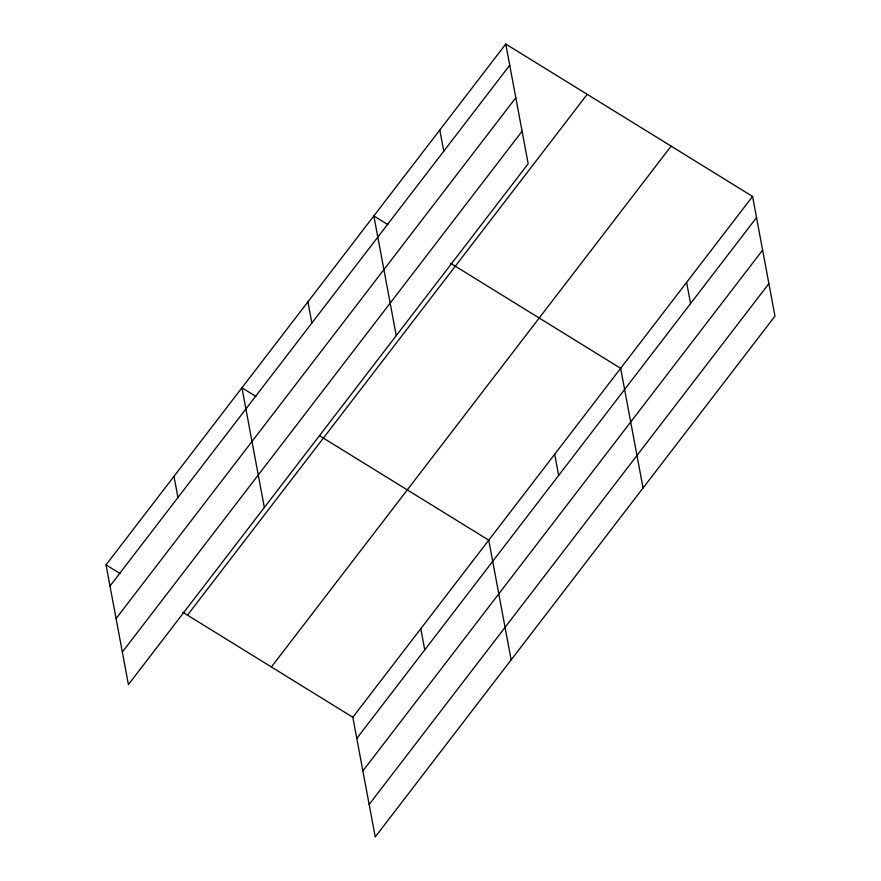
<?xml version="1.0" encoding="UTF-8"?>
<svg xmlns="http://www.w3.org/2000/svg" width="881" height="881" viewBox="0 0 881 881"><rect width="100%" height="100%" fill="white"/><g stroke="black" fill="none" stroke-linecap="round" stroke-linejoin="round"><path stroke-width="1.32" d="M505.771 44.05L528.171 163.745L128.428 684.57L106.028 564.875L505.771 44.05L752.572 196.43L774.972 316.125L375.229 836.95L352.829 717.255L182.819 612.284M109.993 586.052L509.736 65.227M116.083 618.561L515.814 97.736M122.349 652.061L522.081 131.236M187.477 615.158L587.209 94.333M271.392 666.972L671.124 146.147M352.829 717.255L752.572 196.43M356.794 738.432L756.526 217.596M362.884 770.941L762.616 250.116M369.15 804.441L768.882 283.616M387.816 224.545L373.852 215.922L396.252 335.617M450.643 263.331L620.653 368.302L643.053 487.997M255.908 396.417L241.945 387.794L264.344 507.489M319.891 435.93L488.746 540.174L511.145 659.869M106.028 564.875L119.992 573.498M686.607 282.361L690.572 303.538M554.7 454.233L558.664 475.41M439.806 129.992L443.771 151.158M420.788 628.715L424.752 649.892M307.898 301.864L311.863 323.03M173.986 476.335L177.951 497.512"/></g></svg>
